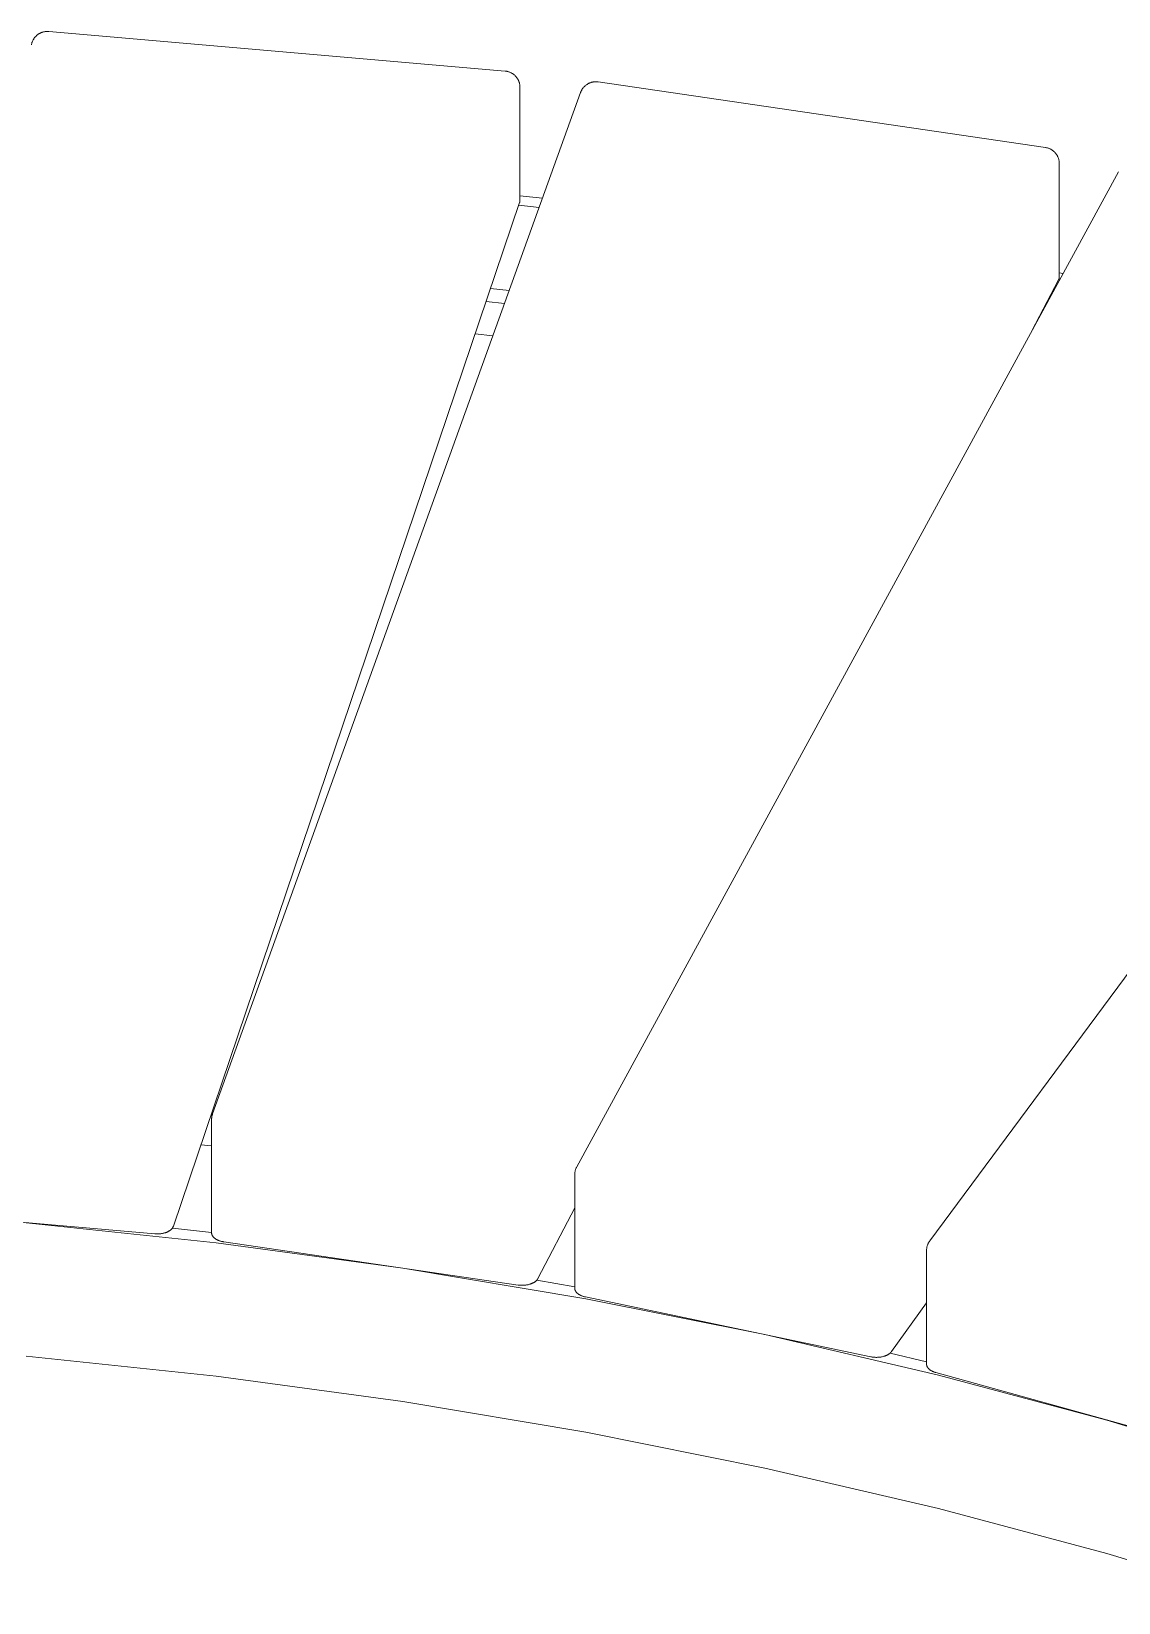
# Model space of a CAD drawing. Header units: millimetres. Extents: x -111 to 4919, y -143 to 3304.
# Drawn here: x 3886.7 to 4152.9, y 1777.9 to 2162.6 of the extents above; entities that cross this region are included whole.
import ezdxf

# ---------------------------------------------------------------- set-up
doc = ezdxf.new("R2010")
doc.units = ezdxf.units.MM
doc.layers.add('ZANO_R', color=7, linetype='Continuous', lineweight=0)

msp = doc.modelspace()

# ---------------------------------------------------------------- linework, layer by layer
at = {"layer": 'ZANO_R'}
for p, q in [((3888.74, 2162.14), (3888.87, 2162.2)), ((3888.87, 2162.2), (3888.99, 2162.26)), ((3888.99, 2162.26), (3889.12, 2162.32)), ((3889.12, 2162.32), (3889.24, 2162.37)), ((3889.24, 2162.37), (3889.37, 2162.41)), ((3889.37, 2162.41), (3889.5, 2162.45)), ((3889.5, 2162.45), (3889.63, 2162.49)), ((3889.63, 2162.49), (3889.77, 2162.52)), ((3889.77, 2162.52), (3889.9, 2162.55)), ((3889.9, 2162.55), (3890.04, 2162.57)), ((3890.04, 2162.57), (3890.17, 2162.59)), ((3890.17, 2162.59), (3890.31, 2162.6)), ((3890.31, 2162.6), (3890.44, 2162.61)), ((3890.44, 2162.61), (3890.58, 2162.62)), ((3890.58, 2162.62), (3890.72, 2162.62)), ((3890.72, 2162.62), (3890.85, 2162.61)), ((3890.85, 2162.61), (3890.99, 2162.6)), ((3890.99, 2162.6), (4002.67, 2152.91)), ((3886.71, 2159.34), (3886.73, 2159.44)), ((3886.73, 2159.44), (3886.75, 2159.53)), ((3886.75, 2159.53), (3886.77, 2159.63)), ((3886.77, 2159.63), (3886.81, 2159.76)), ((3886.81, 2159.76), (3886.85, 2159.89)), ((3886.85, 2159.89), (3886.9, 2160.02)), ((3886.9, 2160.02), (3886.95, 2160.15)), ((3886.95, 2160.15), (3887, 2160.27)), ((3887, 2160.27), (3887.06, 2160.4)), ((3887.06, 2160.4), (3887.12, 2160.52)), ((3887.12, 2160.52), (3887.19, 2160.64)), ((3887.19, 2160.64), (3887.26, 2160.75)), ((3887.26, 2160.75), (3887.34, 2160.87)), ((3887.34, 2160.87), (3887.42, 2160.98)), ((3887.42, 2160.98), (3887.5, 2161.09)), ((3887.5, 2161.09), (3887.58, 2161.19)), ((3887.58, 2161.19), (3887.67, 2161.3)), ((3887.67, 2161.3), (3887.77, 2161.4)), ((3887.77, 2161.4), (3887.86, 2161.49)), ((3887.86, 2161.49), (3887.96, 2161.59)), ((3887.96, 2161.59), (3888.07, 2161.68)), ((3888.07, 2161.68), (3888.17, 2161.76)), ((3888.17, 2161.76), (3888.28, 2161.85)), ((3888.28, 2161.85), (3888.39, 2161.93)), ((3888.39, 2161.93), (3888.51, 2162)), ((3888.51, 2162), (3888.63, 2162.07)), ((3888.63, 2162.07), (3888.74, 2162.14)), ((4002.67, 2152.91), (4002.81, 2152.9)), ((4002.81, 2152.9), (4002.95, 2152.88)), ((4002.95, 2152.88), (4003.08, 2152.85)), ((4003.08, 2152.85), (4003.22, 2152.82)), ((4003.22, 2152.82), (4003.35, 2152.79)), ((4003.35, 2152.79), (4003.49, 2152.75)), ((4003.49, 2152.75), (4003.62, 2152.71)), ((4003.62, 2152.71), (4003.75, 2152.66)), ((4003.75, 2152.66), (4003.87, 2152.61)), ((4003.87, 2152.61), (4004, 2152.56)), ((4004, 2152.56), (4004.13, 2152.5)), ((4004.13, 2152.5), (4004.25, 2152.43)), ((4004.25, 2152.43), (4004.37, 2152.37)), ((4004.37, 2152.37), (4004.49, 2152.29)), ((4004.49, 2152.29), (4004.6, 2152.22)), ((4004.6, 2152.22), (4004.71, 2152.14)), ((4004.71, 2152.14), (4004.82, 2152.05)), ((4004.82, 2152.05), (4004.93, 2151.96)), ((4004.93, 2151.96), (4005.03, 2151.87)), ((4005.03, 2151.87), (4005.13, 2151.78)), ((4005.13, 2151.78), (4005.23, 2151.68)), ((4005.23, 2151.68), (4005.32, 2151.58)), ((4005.32, 2151.58), (4005.41, 2151.47)), ((4005.41, 2151.47), (4005.5, 2151.36)), ((4005.5, 2151.36), (4005.58, 2151.25)), ((4005.58, 2151.25), (4005.66, 2151.14)), ((4005.66, 2151.14), (4005.73, 2151.02)), ((4005.73, 2151.02), (4005.8, 2150.9)), ((4005.8, 2150.9), (4005.87, 2150.78)), ((4005.87, 2150.78), (4005.93, 2150.66)), ((4005.93, 2150.66), (4005.99, 2150.53)), ((3931.05, 1897.57), (4021.15, 2147.65)), ((4005.99, 2150.53), (4006.04, 2150.41)), ((4006.04, 2150.41), (4006.09, 2150.28)), ((4006.09, 2150.28), (4006.14, 2150.15)), ((4006.14, 2150.15), (4006.18, 2150.02)), ((4006.18, 2150.02), (4006.21, 2149.88)), ((4006.21, 2149.88), (4006.24, 2149.75)), ((4006.24, 2149.75), (4006.27, 2149.61)), ((4006.27, 2149.61), (4006.29, 2149.48)), ((4006.29, 2149.48), (4006.31, 2149.34)), ((4006.31, 2149.34), (4006.32, 2149.2)), ((4006.32, 2149.2), (4006.33, 2149.06)), ((4006.33, 2149.06), (4006.33, 2148.93)), ((4006.33, 2148.93), (4006.33, 2121.16)), ((4021.15, 2147.65), (4021.2, 2147.78)), ((4021.2, 2147.78), (4021.25, 2147.91)), ((4021.25, 2147.91), (4021.31, 2148.03)), ((4021.31, 2148.03), (4021.37, 2148.15)), ((4021.37, 2148.15), (4021.44, 2148.27)), ((4021.44, 2148.27), (4021.51, 2148.39)), ((4021.51, 2148.39), (4021.58, 2148.51)), ((4021.58, 2148.51), (4021.66, 2148.62)), ((4021.66, 2148.62), (4021.74, 2148.73)), ((4021.74, 2148.73), (4021.82, 2148.84)), ((4021.82, 2148.84), (4021.91, 2148.94)), ((4021.91, 2148.94), (4022.01, 2149.04)), ((4022.01, 2149.04), (4022.1, 2149.14)), ((4022.1, 2149.14), (4022.2, 2149.24)), ((4022.2, 2149.24), (4022.3, 2149.33)), ((4022.3, 2149.33), (4022.41, 2149.41)), ((4022.41, 2149.41), (4022.52, 2149.5)), ((4022.52, 2149.5), (4022.63, 2149.58)), ((4022.63, 2149.58), (4022.74, 2149.65)), ((4022.74, 2149.65), (4022.86, 2149.73)), ((4022.86, 2149.73), (4022.98, 2149.8)), ((4022.98, 2149.8), (4023.1, 2149.86)), ((4023.1, 2149.86), (4023.22, 2149.92)), ((4023.22, 2149.92), (4023.35, 2149.98)), ((4023.35, 2149.98), (4023.47, 2150.03)), ((4023.47, 2150.03), (4023.6, 2150.07)), ((4023.6, 2150.07), (4023.73, 2150.12)), ((4023.73, 2150.12), (4023.86, 2150.16)), ((4023.86, 2150.16), (4024, 2150.19)), ((4024, 2150.19), (4024.13, 2150.22)), ((4024.13, 2150.22), (4024.27, 2150.24)), ((4024.27, 2150.24), (4024.4, 2150.26)), ((4024.4, 2150.26), (4024.54, 2150.28)), ((4024.54, 2150.28), (4024.67, 2150.29)), ((4024.67, 2150.29), (4024.81, 2150.29)), ((4024.81, 2150.29), (4024.95, 2150.3)), ((4024.95, 2150.3), (4025.08, 2150.29)), ((4025.08, 2150.29), (4025.22, 2150.28)), ((4025.22, 2150.28), (4025.36, 2150.27)), ((4025.36, 2150.27), (4025.49, 2150.25)), ((4025.49, 2150.25), (4134.96, 2134.2)), ((4134.96, 2134.2), (4135.09, 2134.18)), ((4135.09, 2134.18), (4135.23, 2134.15)), ((4135.23, 2134.15), (4135.37, 2134.12)), ((4135.37, 2134.12), (4135.5, 2134.08)), ((4135.5, 2134.08), (4135.63, 2134.04)), ((4135.63, 2134.04), (4135.76, 2134)), ((4135.76, 2134), (4135.89, 2133.95)), ((4135.89, 2133.95), (4136.02, 2133.89)), ((4136.02, 2133.89), (4136.15, 2133.83)), ((4136.15, 2133.83), (4136.27, 2133.77)), ((4136.27, 2133.77), (4136.39, 2133.7)), ((4136.39, 2133.7), (4136.51, 2133.63)), ((4136.51, 2133.63), (4136.63, 2133.55)), ((4136.63, 2133.55), (4136.74, 2133.47)), ((4136.74, 2133.47), (4136.85, 2133.39)), ((4136.85, 2133.39), (4136.96, 2133.3)), ((4136.96, 2133.3), (4137.06, 2133.21)), ((4137.06, 2133.21), (4137.16, 2133.11)), ((4137.16, 2133.11), (4137.26, 2133.01)), ((4137.26, 2133.01), (4137.36, 2132.91)), ((4137.36, 2132.91), (4137.45, 2132.81)), ((4137.45, 2132.81), (4137.54, 2132.7)), ((4137.54, 2132.7), (4137.62, 2132.59)), ((4137.62, 2132.59), (4137.7, 2132.47)), ((4137.7, 2132.47), (4137.77, 2132.36)), ((4137.77, 2132.36), (4137.84, 2132.24)), ((4137.84, 2132.24), (4137.91, 2132.12)), ((4137.91, 2132.12), (4137.97, 2131.99)), ((4137.97, 2131.99), (4138.03, 2131.87)), ((4138.03, 2131.87), (4138.09, 2131.74)), ((4138.09, 2131.74), (4138.14, 2131.61)), ((4138.14, 2131.61), (4138.18, 2131.48)), ((4138.18, 2131.48), (4138.22, 2131.34)), ((4020.21, 1884.57), (4152.89, 2128.25)), ((4138.22, 2131.34), (4138.26, 2131.21)), ((4138.26, 2131.21), (4138.29, 2131.07)), ((4138.29, 2131.07), (4138.32, 2130.94)), ((4138.32, 2130.94), (4138.34, 2130.8)), ((4138.34, 2130.8), (4138.35, 2130.66)), ((4138.35, 2130.66), (4138.37, 2130.52)), ((4138.37, 2130.52), (4138.37, 2130.38)), ((4138.37, 2130.38), (4138.38, 2130.25)), ((4138.38, 2130.25), (4138.38, 2102.48)), ((4006.25, 2120.72), (3921.46, 1870.03)), ((4006.03, 2120.06), (4011.01, 2119.49)), ((4006.27, 2120.76), (4006.25, 2120.72)), ((4006.28, 2120.81), (4006.27, 2120.76)), ((4006.29, 2120.85), (4006.28, 2120.81)), ((4006.3, 2120.9), (4006.29, 2120.85)), ((4006.31, 2120.94), (4006.3, 2120.9)), ((4006.32, 2120.98), (4006.31, 2120.94)), ((4006.33, 2121.12), (4006.32, 2121.07)), ((4006.32, 2121.07), (4006.32, 2121.03)), ((4006.32, 2121.03), (4006.32, 2120.98)), ((4006.33, 2122.38), (4011.82, 2121.76)), ((4006.33, 2121.16), (4006.33, 2121.12)), ((4106.65, 1866.45), (4280.58, 2101.31)), ((4138.21, 2101.82), (4131.68, 2089.3)), ((4137.87, 2101.18), (4138.12, 2101.13)), ((4138.23, 2101.86), (4138.21, 2101.82)), ((4138.25, 2101.91), (4138.23, 2101.86)), ((4138.27, 2101.95), (4138.25, 2101.91)), ((4138.29, 2102), (4138.27, 2101.95)), ((4138.3, 2102.05), (4138.29, 2102)), ((4138.32, 2102.09), (4138.3, 2102.05)), ((4138.33, 2102.14), (4138.32, 2102.09)), ((4138.34, 2102.19), (4138.33, 2102.14)), ((4138.35, 2102.24), (4138.34, 2102.19)), ((4138.36, 2102.29), (4138.35, 2102.24)), ((4138.37, 2102.34), (4138.36, 2102.29)), ((4138.38, 2102.44), (4138.37, 2102.39)), ((4138.37, 2102.39), (4138.37, 2102.34)), ((4138.38, 2103.5), (4139.32, 2103.34)), ((4138.38, 2102.48), (4138.38, 2102.44)), ((3999.13, 2099.66), (4003.67, 2099.14)), ((3998.07, 2096.52), (4002.54, 2096.01)), ((3999.7, 2088.11), (3995.38, 2088.58)), ((3930.84, 1896.63), (3930.86, 1896.77)), ((3930.86, 1896.77), (3930.88, 1896.9)), ((3930.88, 1896.9), (3930.9, 1897.04)), ((3930.9, 1897.04), (3930.93, 1897.18)), ((3930.93, 1897.18), (3930.97, 1897.31)), ((3930.97, 1897.31), (3931.01, 1897.44)), ((3931.01, 1897.44), (3931.05, 1897.57)), ((3930.82, 1896.35), (3930.83, 1896.49)), ((3930.82, 1896.22), (3930.82, 1896.35)), ((3930.82, 1868.46), (3930.82, 1896.22)), ((3930.83, 1896.49), (3930.84, 1896.63)), ((3930.82, 1889.71), (3928.21, 1890)), ((4019.73, 1882.79), (4019.74, 1882.92)), ((4019.73, 1882.66), (4019.73, 1882.79)), ((4019.73, 1854.9), (4019.73, 1882.66)), ((4019.74, 1882.92), (4019.75, 1883.06)), ((4019.75, 1883.06), (4019.76, 1883.19)), ((4019.76, 1883.19), (4019.78, 1883.32)), ((4019.78, 1883.32), (4019.81, 1883.45)), ((4019.81, 1883.45), (4019.84, 1883.58)), ((4019.84, 1883.58), (4019.87, 1883.71)), ((4019.87, 1883.71), (4019.91, 1883.84)), ((4019.91, 1883.84), (4019.95, 1883.96)), ((4019.95, 1883.96), (4019.99, 1884.09)), ((4019.99, 1884.09), (4020.04, 1884.21)), ((4020.04, 1884.21), (4020.1, 1884.33)), ((4020.1, 1884.33), (4020.15, 1884.45)), ((4020.15, 1884.45), (4020.21, 1884.57)), ((3916.94, 1868.18), (3843.42, 1874.57)), ((4019.73, 1874.54), (4010.7, 1857.22)), ((3885.45, 1870.91), (3931.92, 1866.01)), ((3921.32, 1869.73), (3921.35, 1869.78)), ((3921.35, 1869.78), (3921.37, 1869.83)), ((3921.37, 1869.83), (3921.4, 1869.88)), ((3921.4, 1869.88), (3921.42, 1869.93)), ((3921.42, 1869.93), (3921.44, 1869.98)), ((3921.44, 1869.98), (3921.46, 1870.03)), ((3916.94, 1868.18), (3917.11, 1868.17)), ((3917.11, 1868.17), (3917.29, 1868.16)), ((3917.29, 1868.16), (3917.47, 1868.16)), ((3917.47, 1868.16), (3917.65, 1868.16)), ((3917.65, 1868.16), (3917.83, 1868.17)), ((3917.83, 1868.17), (3918.02, 1868.18)), ((3918.02, 1868.18), (3918.21, 1868.19)), ((3918.21, 1868.19), (3918.4, 1868.21)), ((3918.4, 1868.21), (3918.58, 1868.24)), ((3918.58, 1868.24), (3918.77, 1868.27)), ((3918.77, 1868.27), (3918.96, 1868.31)), ((3918.96, 1868.31), (3919.14, 1868.35)), ((3919.14, 1868.35), (3919.32, 1868.4)), ((3919.32, 1868.4), (3919.5, 1868.46)), ((3919.5, 1868.46), (3919.58, 1868.49)), ((3919.58, 1868.49), (3919.67, 1868.52)), ((3919.67, 1868.52), (3919.75, 1868.55)), ((3919.75, 1868.55), (3919.84, 1868.58)), ((3919.84, 1868.58), (3919.92, 1868.61)), ((3919.92, 1868.61), (3920, 1868.65)), ((3920, 1868.65), (3920.08, 1868.69)), ((3920.08, 1868.69), (3920.15, 1868.72)), ((3920.15, 1868.72), (3920.23, 1868.76)), ((3920.23, 1868.76), (3920.3, 1868.8)), ((3920.3, 1868.8), (3920.37, 1868.84)), ((3920.37, 1868.84), (3920.44, 1868.88)), ((3920.44, 1868.88), (3920.51, 1868.93)), ((3920.51, 1868.93), (3920.57, 1868.97)), ((3920.57, 1868.97), (3920.64, 1869.01)), ((3920.64, 1869.01), (3920.7, 1869.06)), ((3920.7, 1869.06), (3920.76, 1869.1)), ((3920.76, 1869.1), (3920.81, 1869.15)), ((3920.81, 1869.15), (3920.87, 1869.19)), ((3920.87, 1869.19), (3920.92, 1869.24)), ((3920.92, 1869.24), (3920.97, 1869.29)), ((3920.97, 1869.29), (3921.02, 1869.34)), ((3921.02, 1869.34), (3921.06, 1869.38)), ((3921.06, 1869.38), (3921.11, 1869.43)), ((3921.11, 1869.43), (3921.15, 1869.48)), ((3921.15, 1869.48), (3921.19, 1869.53)), ((3921.19, 1869.53), (3921.22, 1869.58)), ((3921.22, 1869.58), (3921.26, 1869.63)), ((3921.25, 1869.61), (3930.82, 1868.5)), ((3921.26, 1869.63), (3921.29, 1869.68)), ((3921.29, 1869.68), (3921.32, 1869.73)), ((3930.82, 1868.46), (3930.82, 1868.41)), ((3930.82, 1868.41), (3930.82, 1868.36)), ((3930.82, 1868.36), (3930.83, 1868.32)), ((3930.83, 1868.32), (3930.83, 1868.27)), ((3930.83, 1868.27), (3930.84, 1868.22)), ((3930.84, 1868.22), (3930.85, 1868.18)), ((3930.85, 1868.18), (3930.86, 1868.13)), ((3930.86, 1868.13), (3930.87, 1868.08)), ((3930.87, 1868.08), (3930.88, 1868.04)), ((3930.88, 1868.04), (3930.9, 1867.99)), ((3930.9, 1867.99), (3930.92, 1867.94)), ((3930.92, 1867.94), (3930.94, 1867.89)), ((3930.94, 1867.89), (3930.96, 1867.85)), ((3930.96, 1867.85), (3930.98, 1867.8)), ((3930.98, 1867.8), (3931.01, 1867.75)), ((3931.01, 1867.75), (3931.03, 1867.71)), ((3931.03, 1867.71), (3931.06, 1867.66)), ((3931.06, 1867.66), (3931.09, 1867.61)), ((3931.09, 1867.61), (3931.12, 1867.57)), ((3931.12, 1867.57), (3931.16, 1867.52)), ((3931.16, 1867.52), (3931.19, 1867.48)), ((3931.19, 1867.48), (3931.23, 1867.43)), ((3931.23, 1867.43), (3931.27, 1867.39)), ((3931.27, 1867.39), (3931.31, 1867.35)), ((3931.31, 1867.35), (3931.35, 1867.3)), ((3931.35, 1867.3), (3931.4, 1867.26)), ((3931.4, 1867.26), (3931.44, 1867.22)), ((3931.44, 1867.22), (3931.49, 1867.18)), ((3931.49, 1867.18), (3931.54, 1867.13)), ((3931.54, 1867.13), (3931.59, 1867.09)), ((3931.59, 1867.09), (3931.64, 1867.05)), ((3931.64, 1867.05), (3931.69, 1867.02)), ((3931.69, 1867.02), (3931.74, 1866.98)), ((3931.74, 1866.98), (3931.8, 1866.94)), ((3931.8, 1866.94), (3931.86, 1866.9)), ((3931.86, 1866.9), (3931.91, 1866.87)), ((3931.91, 1866.87), (3931.97, 1866.83)), ((3931.92, 1866.01), (3977.65, 1859.77)), ((3931.97, 1866.83), (3932.03, 1866.8)), ((3932.03, 1866.8), (3932.1, 1866.76)), ((3932.1, 1866.76), (3932.16, 1866.73)), ((3932.16, 1866.73), (3932.29, 1866.67)), ((3932.29, 1866.67), (3932.42, 1866.61)), ((3932.42, 1866.61), (3932.55, 1866.55)), ((3932.55, 1866.55), (3932.69, 1866.5)), ((3932.69, 1866.5), (3932.83, 1866.45)), ((3932.83, 1866.45), (3932.97, 1866.41)), ((3932.97, 1866.41), (3933.11, 1866.37)), ((3933.11, 1866.37), (3933.26, 1866.33)), ((3933.26, 1866.33), (3933.4, 1866.3)), ((3933.4, 1866.3), (3933.55, 1866.27)), ((3933.55, 1866.27), (3933.69, 1866.24)), ((3933.69, 1866.24), (3933.83, 1866.22)), ((4005.89, 1855.65), (3933.83, 1866.22)), ((4106.3, 1865.88), (4106.36, 1866)), ((4106.36, 1866), (4106.43, 1866.11)), ((4106.43, 1866.11), (4106.5, 1866.23)), ((4106.5, 1866.23), (4106.57, 1866.34)), ((4106.57, 1866.34), (4106.65, 1866.45)), ((4105.87, 1864.34), (4105.89, 1864.47)), ((4105.87, 1864.2), (4105.87, 1864.34)), ((4105.87, 1864.07), (4105.87, 1864.2)), ((4105.87, 1836.31), (4105.87, 1864.07)), ((4105.89, 1864.47), (4105.9, 1864.6)), ((4105.9, 1864.6), (4105.92, 1864.73)), ((4105.92, 1864.73), (4105.95, 1864.87)), ((4105.95, 1864.87), (4105.98, 1865)), ((4105.98, 1865), (4106.01, 1865.13)), ((4106.01, 1865.13), (4106.05, 1865.26)), ((4106.05, 1865.26), (4106.09, 1865.38)), ((4106.09, 1865.38), (4106.14, 1865.51)), ((4106.14, 1865.51), (4106.19, 1865.63)), ((4106.19, 1865.63), (4106.24, 1865.76)), ((4106.24, 1865.76), (4106.3, 1865.88)), ((3977.65, 1859.77), (4022.47, 1852.25)), ((4005.89, 1855.65), (4006.06, 1855.63)), ((4006.06, 1855.63), (4006.23, 1855.61)), ((4006.23, 1855.61), (4006.41, 1855.6)), ((4006.41, 1855.6), (4006.59, 1855.59)), ((4006.59, 1855.59), (4006.78, 1855.58)), ((4006.78, 1855.58), (4006.96, 1855.58)), ((4006.96, 1855.58), (4007.15, 1855.59)), ((4007.15, 1855.59), (4007.35, 1855.6)), ((4007.35, 1855.6), (4007.54, 1855.61)), ((4007.54, 1855.61), (4007.73, 1855.63)), ((4007.73, 1855.63), (4007.92, 1855.66)), ((4007.92, 1855.66), (4008.11, 1855.69)), ((4008.11, 1855.69), (4008.3, 1855.73)), ((4008.3, 1855.73), (4008.48, 1855.78)), ((4008.48, 1855.78), (4008.66, 1855.83)), ((4008.66, 1855.83), (4008.84, 1855.88)), ((4008.84, 1855.88), (4008.93, 1855.91)), ((4008.93, 1855.91), (4009.01, 1855.94)), ((4009.01, 1855.94), (4009.1, 1855.97)), ((4009.1, 1855.97), (4009.18, 1856)), ((4009.18, 1856), (4009.26, 1856.04)), ((4009.26, 1856.04), (4009.34, 1856.07)), ((4009.34, 1856.07), (4009.42, 1856.11)), ((4009.42, 1856.11), (4009.49, 1856.15)), ((4009.49, 1856.15), (4009.57, 1856.18)), ((4009.57, 1856.18), (4009.64, 1856.22)), ((4009.64, 1856.22), (4009.71, 1856.26)), ((4009.71, 1856.26), (4009.78, 1856.3)), ((4009.78, 1856.3), (4009.85, 1856.35)), ((4009.85, 1856.35), (4009.91, 1856.39)), ((4009.91, 1856.39), (4009.97, 1856.43)), ((4009.97, 1856.43), (4010.03, 1856.47)), ((4010.03, 1856.47), (4010.09, 1856.52)), ((4010.09, 1856.52), (4010.15, 1856.56)), ((4010.15, 1856.56), (4010.2, 1856.61)), ((4010.2, 1856.61), (4010.25, 1856.66)), ((4010.25, 1856.66), (4010.3, 1856.7)), ((4010.3, 1856.7), (4010.35, 1856.75)), ((4010.35, 1856.75), (4010.39, 1856.8)), ((4010.39, 1856.8), (4010.44, 1856.84)), ((4010.42, 1856.83), (4019.73, 1855.17)), ((4010.44, 1856.84), (4010.48, 1856.89)), ((4010.48, 1856.89), (4010.52, 1856.94)), ((4010.52, 1856.94), (4010.55, 1856.99)), ((4010.55, 1856.99), (4010.59, 1857.03)), ((4010.59, 1857.03), (4010.62, 1857.08)), ((4010.62, 1857.08), (4010.65, 1857.13)), ((4010.65, 1857.13), (4010.68, 1857.18)), ((4010.68, 1857.18), (4010.7, 1857.22)), ((4019.73, 1854.9), (4019.73, 1854.85)), ((4019.73, 1854.85), (4019.73, 1854.81)), ((4019.73, 1854.81), (4019.73, 1854.77)), ((4019.73, 1854.77), (4019.74, 1854.72)), ((4019.74, 1854.72), (4019.75, 1854.68)), ((4019.75, 1854.68), (4019.75, 1854.63)), ((4019.75, 1854.63), (4019.76, 1854.59)), ((4019.76, 1854.59), (4019.77, 1854.54)), ((4019.77, 1854.54), (4019.79, 1854.5)), ((4019.79, 1854.5), (4019.8, 1854.46)), ((4019.8, 1854.46), (4019.82, 1854.41)), ((4019.82, 1854.41), (4019.83, 1854.37)), ((4019.83, 1854.37), (4019.85, 1854.32)), ((4019.85, 1854.32), (4019.87, 1854.28)), ((4019.87, 1854.28), (4019.89, 1854.24)), ((4019.89, 1854.24), (4019.92, 1854.19)), ((4019.92, 1854.19), (4019.94, 1854.15)), ((4019.94, 1854.15), (4019.97, 1854.11)), ((4019.97, 1854.11), (4020, 1854.06)), ((4020, 1854.06), (4020.03, 1854.02)), ((4020.03, 1854.02), (4020.06, 1853.98)), ((4020.06, 1853.98), (4020.09, 1853.94)), ((4020.09, 1853.94), (4020.12, 1853.9)), ((4020.12, 1853.9), (4020.16, 1853.85)), ((4020.16, 1853.85), (4020.19, 1853.81)), ((4020.19, 1853.81), (4020.23, 1853.77)), ((4020.23, 1853.77), (4020.27, 1853.73)), ((4020.27, 1853.73), (4020.31, 1853.69)), ((4020.31, 1853.69), (4020.35, 1853.66)), ((4020.35, 1853.66), (4020.4, 1853.62)), ((4020.4, 1853.62), (4020.44, 1853.58)), ((4020.44, 1853.58), (4020.49, 1853.54)), ((4020.49, 1853.54), (4020.53, 1853.51)), ((4020.53, 1853.51), (4020.58, 1853.47)), ((4020.58, 1853.47), (4020.63, 1853.43)), ((4020.63, 1853.43), (4020.68, 1853.4)), ((4020.68, 1853.4), (4020.73, 1853.37)), ((4020.73, 1853.37), (4020.79, 1853.33)), ((4020.79, 1853.33), (4020.89, 1853.27)), ((4020.89, 1853.27), (4021, 1853.21)), ((4021, 1853.21), (4021.12, 1853.15)), ((4021.12, 1853.15), (4021.23, 1853.09)), ((4021.23, 1853.09), (4021.35, 1853.04)), ((4021.35, 1853.04), (4021.48, 1852.99)), ((4021.48, 1852.99), (4021.6, 1852.94)), ((4021.6, 1852.94), (4021.72, 1852.9)), ((4021.72, 1852.9), (4021.85, 1852.86)), ((4021.85, 1852.86), (4021.98, 1852.82)), ((4021.98, 1852.82), (4022.11, 1852.79)), ((4022.11, 1852.79), (4022.23, 1852.75)), ((4022.23, 1852.75), (4022.36, 1852.73)), ((4092.24, 1838.08), (4022.36, 1852.73)), ((4022.47, 1852.25), (4066.24, 1843.5)), ((4105.87, 1851.33), (4097.31, 1839.37)), ((4066.24, 1843.5), (4108.8, 1833.59)), ((4096.92, 1838.96), (4096.98, 1839)), ((4096.98, 1839), (4097.02, 1839.05)), ((4097.02, 1839.05), (4097.07, 1839.09)), ((4097.07, 1839.09), (4097.11, 1839.14)), ((4097.11, 1839.14), (4097.16, 1839.19)), ((4097.16, 1839.19), (4097.2, 1839.23)), ((4097.2, 1839.23), (4097.24, 1839.28)), ((4097.24, 1839.28), (4097.27, 1839.32)), ((4097.27, 1839.32), (4097.31, 1839.37)), ((3931.92, 1833.35), (3885.45, 1838.25)), ((4092.24, 1838.08), (4092.41, 1838.05)), ((4092.41, 1838.05), (4092.58, 1838.02)), ((4092.58, 1838.02), (4092.75, 1838)), ((4092.75, 1838), (4092.93, 1837.98)), ((4092.93, 1837.98), (4093.12, 1837.96)), ((4093.12, 1837.96), (4093.3, 1837.95)), ((4093.3, 1837.95), (4093.49, 1837.94)), ((4093.49, 1837.94), (4093.69, 1837.94)), ((4093.69, 1837.94), (4093.88, 1837.95)), ((4093.88, 1837.95), (4094.07, 1837.96)), ((4094.07, 1837.96), (4094.27, 1837.97)), ((4094.27, 1837.97), (4094.46, 1838)), ((4094.46, 1838), (4094.66, 1838.02)), ((4094.66, 1838.02), (4094.85, 1838.06)), ((4094.85, 1838.06), (4095.04, 1838.09)), ((4095.04, 1838.09), (4095.22, 1838.14)), ((4095.22, 1838.14), (4095.4, 1838.19)), ((4095.4, 1838.19), (4095.58, 1838.24)), ((4095.58, 1838.24), (4095.67, 1838.27)), ((4095.67, 1838.27), (4095.75, 1838.3)), ((4095.75, 1838.3), (4095.84, 1838.33)), ((4095.84, 1838.33), (4095.92, 1838.37)), ((4095.92, 1838.37), (4096, 1838.4)), ((4096, 1838.4), (4096.08, 1838.43)), ((4096.08, 1838.43), (4096.15, 1838.47)), ((4096.15, 1838.47), (4096.23, 1838.51)), ((4096.23, 1838.51), (4096.3, 1838.54)), ((4096.3, 1838.54), (4096.37, 1838.58)), ((4096.37, 1838.58), (4096.44, 1838.62)), ((4096.44, 1838.62), (4096.51, 1838.66)), ((4096.51, 1838.66), (4096.58, 1838.7)), ((4096.58, 1838.7), (4096.64, 1838.74)), ((4096.64, 1838.74), (4096.7, 1838.79)), ((4096.7, 1838.79), (4096.76, 1838.83)), ((4096.76, 1838.83), (4096.82, 1838.87)), ((4096.82, 1838.87), (4096.87, 1838.92)), ((4096.87, 1838.92), (4096.92, 1838.96)), ((4096.96, 1838.99), (4105.87, 1836.83)), ((4105.87, 1836.31), (4105.87, 1836.27)), ((4105.87, 1836.27), (4105.87, 1836.22)), ((4105.87, 1836.22), (4105.87, 1836.18)), ((4105.87, 1836.18), (4105.88, 1836.14)), ((4105.88, 1836.14), (4105.88, 1836.1)), ((4105.88, 1836.1), (4105.89, 1836.06)), ((4105.89, 1836.06), (4105.9, 1836.02)), ((4105.9, 1836.02), (4105.91, 1835.98)), ((4105.91, 1835.98), (4105.92, 1835.94)), ((4105.92, 1835.94), (4105.93, 1835.9)), ((4105.93, 1835.9), (4105.94, 1835.85)), ((4105.94, 1835.85), (4105.96, 1835.81)), ((4105.96, 1835.81), (4105.97, 1835.77)), ((4105.97, 1835.77), (4105.99, 1835.73)), ((4105.99, 1835.73), (4106.01, 1835.69)), ((4106.01, 1835.69), (4106.03, 1835.65)), ((4106.03, 1835.65), (4106.05, 1835.61)), ((4106.05, 1835.61), (4106.07, 1835.57)), ((4106.07, 1835.57), (4106.1, 1835.53)), ((4106.1, 1835.53), (4106.12, 1835.49)), ((4106.12, 1835.49), (4106.15, 1835.45)), ((4106.15, 1835.45), (4106.18, 1835.41)), ((4106.18, 1835.41), (4106.21, 1835.37)), ((4106.21, 1835.37), (4106.24, 1835.34)), ((4106.24, 1835.34), (4106.27, 1835.3)), ((4106.27, 1835.3), (4106.3, 1835.26)), ((4106.3, 1835.26), (4106.33, 1835.22)), ((4106.33, 1835.22), (4106.37, 1835.19)), ((4106.37, 1835.19), (4106.4, 1835.15)), ((4106.4, 1835.15), (4106.44, 1835.11)), ((3977.65, 1827.11), (3931.92, 1833.35)), ((4106.44, 1835.11), (4106.48, 1835.08)), ((4106.48, 1835.08), (4106.52, 1835.04)), ((4106.52, 1835.04), (4106.56, 1835.01)), ((4106.56, 1835.01), (4106.6, 1834.97)), ((4106.6, 1834.97), (4106.64, 1834.94)), ((4106.64, 1834.94), (4106.68, 1834.91)), ((4106.68, 1834.91), (4106.77, 1834.84)), ((4106.77, 1834.84), (4106.86, 1834.78)), ((4106.86, 1834.78), (4106.96, 1834.72)), ((4106.96, 1834.72), (4107.05, 1834.66)), ((4107.05, 1834.66), (4107.15, 1834.61)), ((4107.15, 1834.61), (4107.26, 1834.56)), ((4107.26, 1834.56), (4107.36, 1834.51)), ((4107.36, 1834.51), (4107.47, 1834.46)), ((4107.47, 1834.46), (4107.58, 1834.41)), ((4107.58, 1834.41), (4107.69, 1834.37)), ((4107.69, 1834.37), (4107.8, 1834.33)), ((4107.8, 1834.33), (4107.91, 1834.29)), ((4107.91, 1834.29), (4108.02, 1834.26)), ((4108.02, 1834.26), (4108.13, 1834.22)), ((4175.15, 1815.64), (4108.13, 1834.22)), ((4108.8, 1833.59), (4150.04, 1822.58)), ((4022.47, 1819.59), (3977.65, 1827.11)), ((4150.04, 1822.58), (4189.83, 1810.55)), ((4066.24, 1810.84), (4022.47, 1819.59)), ((4108.8, 1800.93), (4066.24, 1810.84)), ((4150.04, 1789.92), (4108.8, 1800.93)), ((4189.83, 1777.89), (4150.04, 1789.92))]:
    msp.add_line(p, q, dxfattribs=at)

doc.saveas('drawing.dxf')
